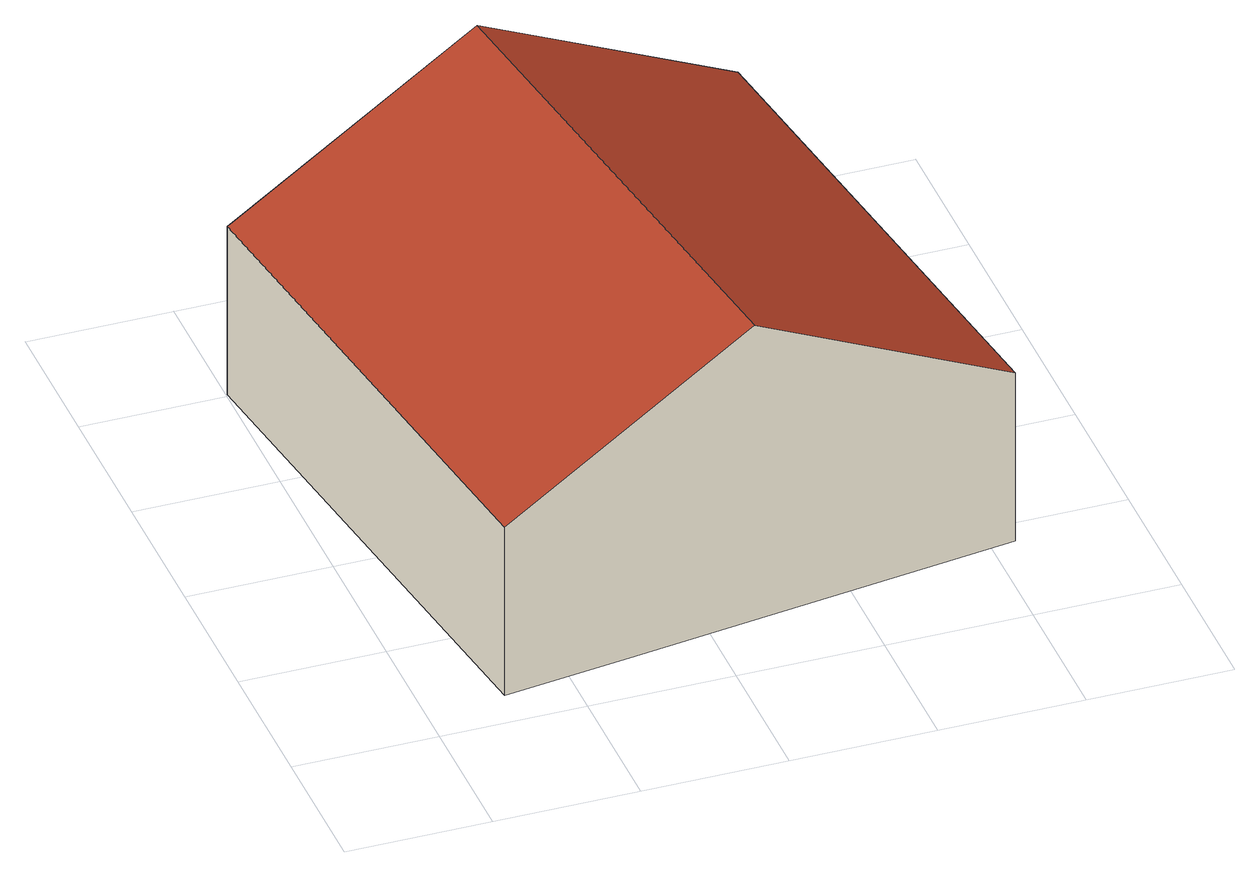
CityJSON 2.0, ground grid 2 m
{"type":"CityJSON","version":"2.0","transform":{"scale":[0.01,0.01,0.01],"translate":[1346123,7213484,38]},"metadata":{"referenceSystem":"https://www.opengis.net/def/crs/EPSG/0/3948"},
"CityObjects":{
"building1":{"type":"Building","attributes":{"name":"inexistant","directRadYear":47493.83,"diffuseRadYear":38616.54,"globalRadYear":86110.38,"SVF_min":0.0883,"SVF_mean":0.487,"SVF_max":0.837,"directRadMonth_01":1448.41,"directRadMonth_02":2358.41,"directRadMonth_03":3692.15,"directRadMonth_04":4660.61,"directRadMonth_05":5784.63,"directRadMonth_06":6005.19,"directRadMonth_07":6339.42,"directRadMonth_08":6227.95,"directRadMonth_09":4821.04,"directRadMonth_10":3169.19,"directRadMonth_11":1779.87,"directRadMonth_12":1206.97,"diffuseRadMonth_01":1298.26,"diffuseRadMonth_02":1766.96,"diffuseRadMonth_03":3164.89,"diffuseRadMonth_04":4181.84,"diffuseRadMonth_05":5092.27,"diffuseRadMonth_06":5260.94,"diffuseRadMonth_07":5234.74,"diffuseRadMonth_08":4544.36,"diffuseRadMonth_09":3317.66,"diffuseRadMonth_10":2181.07,"diffuseRadMonth_11":1453.11,"diffuseRadMonth_12":1120.43,"globalRadMonth_01":2746.67,"globalRadMonth_02":4125.37,"globalRadMonth_03":6857.04,"globalRadMonth_04":8842.45,"globalRadMonth_05":10876.9,"globalRadMonth_06":11266.12,"globalRadMonth_07":11574.16,"globalRadMonth_08":10772.31,"globalRadMonth_09":8138.7},"children":["building1-1"]},
"building1-1":{"type":"BuildingPart","attributes":{"usage":"inexistant","yearOfConstruction":9999,"measuredHeight":4.54},"parents":["building1"],"geometry":[{"type":"Solid","lod":"2","boundaries":[[[[0,1,2,3]],[[4,5,6,0,3,7,8]],[[9,2,1,10,11,12,13]],[[0,6,10,1]],[[12,11,10,6,5,4,8,13]],[[8,7,9,13]],[[3,2,9,7]]]],"semantics":{"surfaces":[{"type":"RoofSurface","directRadYear":15651.39,"diffuseRadYear":11419.3,"globalRadYear":27070.69,"SVF_min":0.553,"SVF_mean":0.725,"SVF_max":0.832,"directRadMonth_01":367.17,"directRadMonth_02":657.24,"directRadMonth_03":1101.23,"directRadMonth_04":1561.37,"directRadMonth_05":2097.34,"directRadMonth_06":2256.27,"directRadMonth_07":2342.2,"directRadMonth_08":2142.19,"directRadMonth_09":1491.53,"directRadMonth_10":883.01,"directRadMonth_11":456.44,"directRadMonth_12":295.41,"diffuseRadMonth_01":383.91,"diffuseRadMonth_02":522.51,"diffuseRadMonth_03":935.89,"diffuseRadMonth_04":1236.61,"diffuseRadMonth_05":1505.84,"diffuseRadMonth_06":1555.71,"diffuseRadMonth_07":1547.97,"diffuseRadMonth_08":1343.81,"diffuseRadMonth_09":981.07,"diffuseRadMonth_10":644.96,"diffuseRadMonth_11":429.7,"diffuseRadMonth_12":331.32,"globalRadMonth_01":751.08,"globalRadMonth_02":1179.75,"globalRadMonth_03":2037.12,"globalRadMonth_04":2797.98,"globalRadMonth_05":3603.17,"globalRadMonth_06":3811.99,"globalRadMonth_07":3890.17,"globalRadMonth_08":3486,"globalRadMonth_09":2472.59,"globalRadMonth_10":1527.97},{"type":"WallSurface"},{"type":"GroundSurface"},{"type":"RoofSurface","directRadYear":14187.75,"diffuseRadYear":12054.19,"globalRadYear":26241.94,"SVF_min":0.608,"SVF_mean":0.708,"SVF_max":0.837,"directRadMonth_01":262.1,"directRadMonth_02":524.68,"directRadMonth_03":962.93,"directRadMonth_04":1434.46,"directRadMonth_05":1987.48,"directRadMonth_06":2175.89,"directRadMonth_07":2240.5,"directRadMonth_08":1996.73,"directRadMonth_09":1329.67,"directRadMonth_10":735.45,"directRadMonth_11":337.92,"directRadMonth_12":199.93,"diffuseRadMonth_01":405.25,"diffuseRadMonth_02":551.56,"diffuseRadMonth_03":987.92,"diffuseRadMonth_04":1305.37,"diffuseRadMonth_05":1589.56,"diffuseRadMonth_06":1642.21,"diffuseRadMonth_07":1634.03,"diffuseRadMonth_08":1418.53,"diffuseRadMonth_09":1035.61,"diffuseRadMonth_10":680.82,"diffuseRadMonth_11":453.59,"diffuseRadMonth_12":349.74,"globalRadMonth_01":667.36,"globalRadMonth_02":1076.24,"globalRadMonth_03":1950.85,"globalRadMonth_04":2739.83,"globalRadMonth_05":3577.04,"globalRadMonth_06":3818.1,"globalRadMonth_07":3874.53,"globalRadMonth_08":3415.26,"globalRadMonth_09":2365.28,"globalRadMonth_10":1416.27}],"values":[[0,1,1,1,2,1,3]]}}]}
},
"vertices":[
[2,804,270],[109,58,270],[464,109,465],[357,854,465],[357,854,10],[179,829,10],[2,804,10],[727,908,270],[727,908,10],[834,162,270],[109,58,10],[286,83,10],[464,109,10],[834,162,10]
]}
